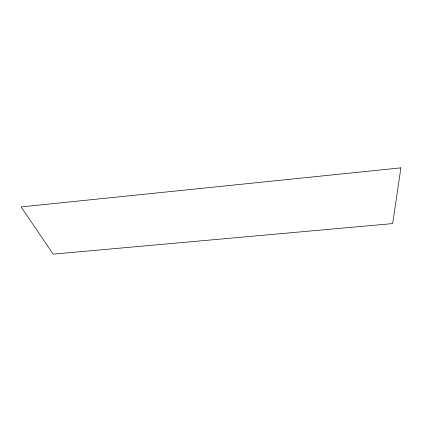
<?xml version="1.0" encoding="UTF-8"?>
<svg xmlns="http://www.w3.org/2000/svg" width="422" height="422" viewBox="0 0 422 422"><rect width="100%" height="100%" fill="white"/><g stroke="black" fill="none" stroke-linecap="round" stroke-linejoin="round"><path stroke-width="0.63" d="M400.9 167.85L392.671 223.591L53.177 254.149L21.1 206.917L400.9 167.85"/></g></svg>
